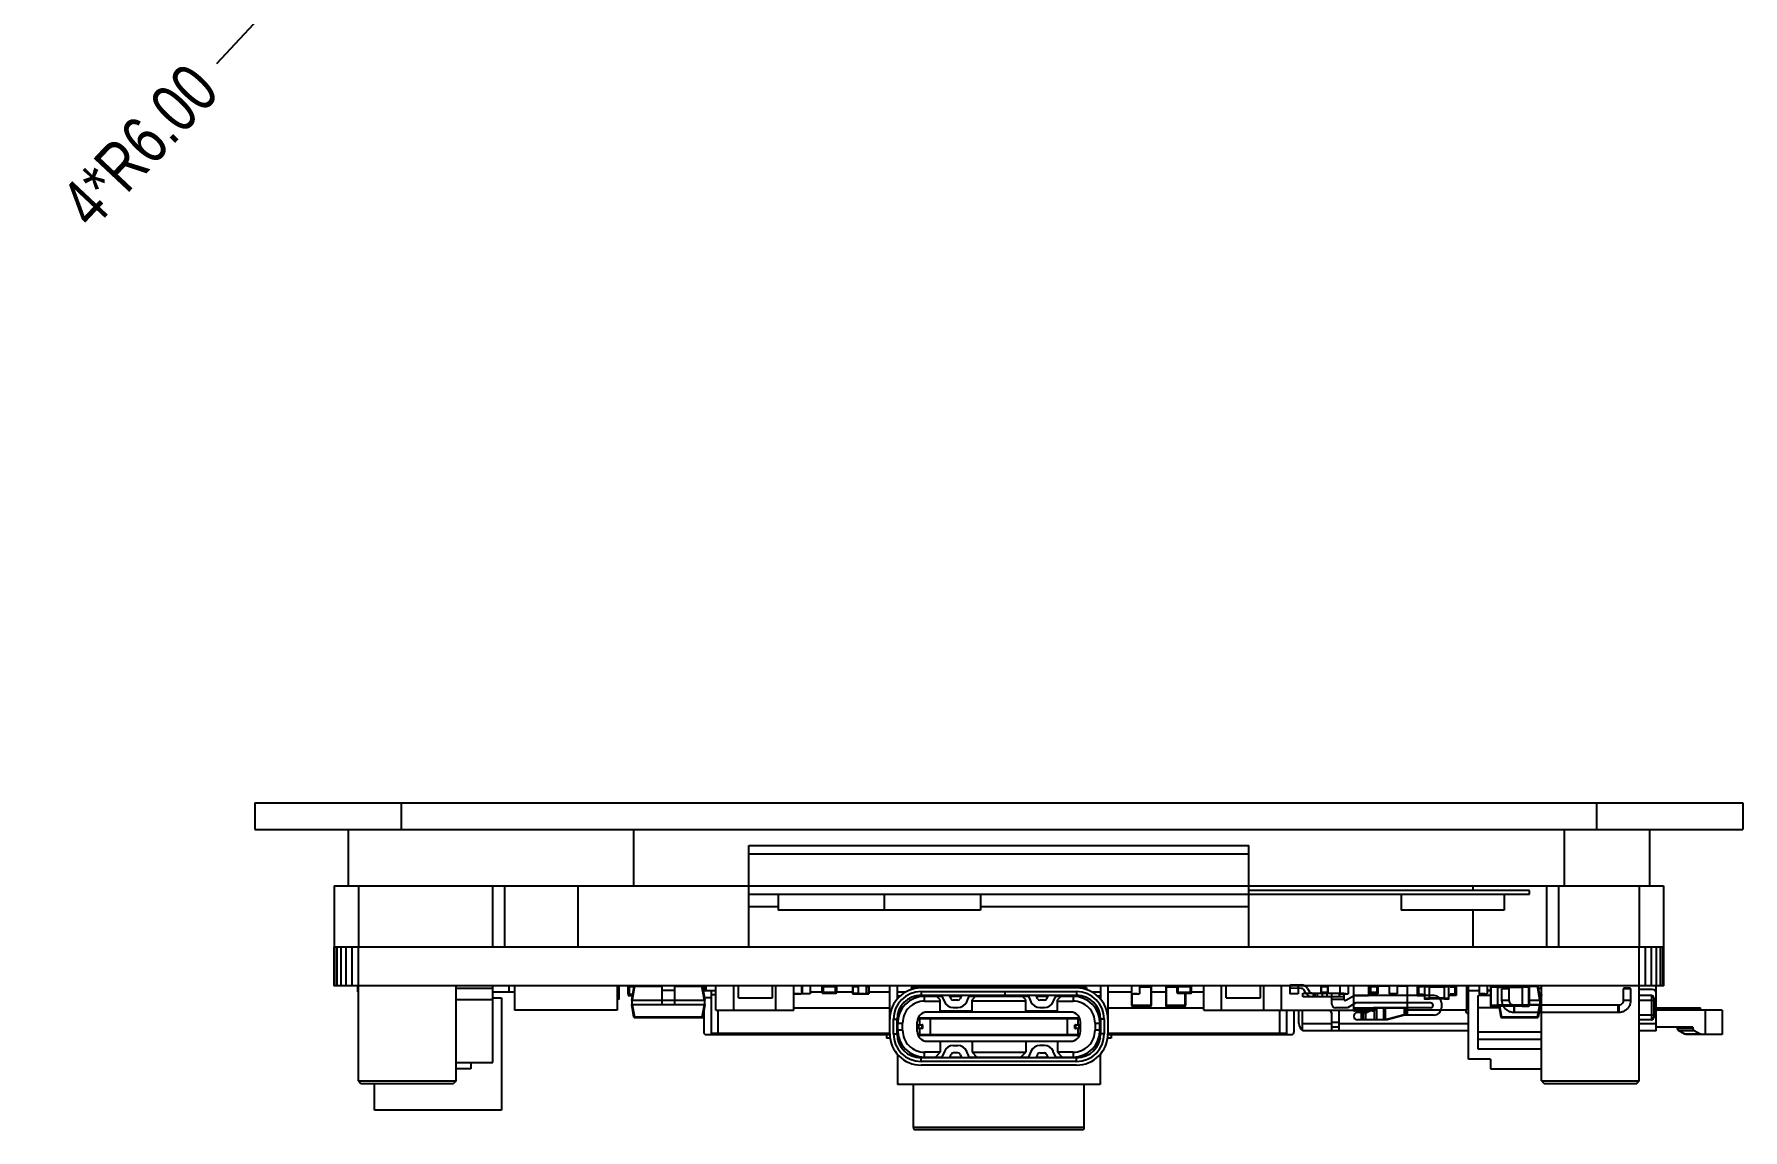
# Model space of a CAD drawing. Header units: inches. Extents: x 246 to 500, y -220 to -17.
# Drawn here: x 278.9 to 348.9, y -219.8 to -174.9 of the extents above; entities that cross this region are included whole.
import ezdxf

# ---------------------------------------------------------------- set-up
doc = ezdxf.new("R2010")
doc.units = ezdxf.units.IN
doc.header["$LTSCALE"] = 1.21
doc.header["$MEASUREMENT"] = 0
doc.header["$PDMODE"] = 3
doc.header["$PDSIZE"] = 0.3125
doc.layers.get('0').update_dxf_attribs({"linetype": 'CONTINUOUS'})
doc.layers.get('Defpoints').update_dxf_attribs({"linetype": 'CONTINUOUS'})
for name, color, linetype in [('DIM', 3, 'CONTINUOUS'), ('IMPORTED12', 7, 'CONTINUOUS'), ('IMPORTED13', 7, 'CONTINUOUS')]:
    doc.layers.add(name, color=color, linetype=linetype)
doc.styles.get("Standard").update_dxf_attribs({"font": 'txt', "width": 0.8})
doc.dimstyles.get("Standard").update_dxf_attribs({"dimtxt": 0.15625, "dimasz": 0.1875, "dimexe": 0.125, "dimexo": 0.0625, "dimgap": 0.09, "dimtad": 0, "dimtih": 1, "dimtoh": 1, "dimzin": 4, "dimdsep": 46, "dimtxsty": 'Standard', "dimblk": '_FILLED', "dimblk1": '_FILLED', "dimblk2": '_FILLED', "dimcen": 0.09, "dimazin": 1, "dimtp": 0.01, "dimtm": 0.01, "dimtfac": 1, "dimtofl": 0, "dimtmove": 0, "dimatfit": 3, "dimldrblk": '_FILLED', "dimfxl": 1, "dimtolj": 1, "dimtzin": 4, "dimarcsym": 0})

# ---------------------------------------------------------------- blocks, each defined once
blk = doc.blocks.new('_FILLED')
at = {"color": 0, "linetype": 'ByBlock'}
blk.add_solid([(0, 0), (-1, 0.167), (-1, -0.167)], dxfattribs=at)
blk = doc.blocks.new('*D49')
at = {"layer": 'Defpoints', "color": 0}
for p in [(293.916, -168.079), (289.81, -172.453)]:
    blk.add_point(p, dxfattribs=at)
at = {"layer": 'DIM', "color": 0, "lineweight": -2}
for p, q in [((293.718, -168.079), (294.114, -168.079)), ((293.916, -168.277), (293.916, -167.881)), ((286.351, -176.138), (288.441, -173.912))]:
    blk.add_line(p, q, dxfattribs=at)
at = {"layer": 'DIM', "color": 0, "lineweight": -2, "xscale": 2, "yscale": 2, "zscale": 2, "rotation": 46.81278399816804}
blk.add_blockref('_FILLED', (289.81, -172.453), dxfattribs=at)
at = {"layer": 'DIM', "color": 0, "insert": (283.187, -179.509), "char_height": 2, "attachment_point": 5, "rotation": 46.81278}
blk.add_mtext('\\A1;4*R6.00', dxfattribs=at)

msp = doc.modelspace()

# ---------------------------------------------------------------- linework, layer by layer
at = {"color": 7, "linetype": 'Continuous'}
for p, q in [((287.916, -206.42), (287.916, -207.52)), ((287.916, -206.42), (348.916, -206.42)), ((293.916, -206.42), (293.916, -207.52)), ((342.916, -206.42), (342.916, -207.52)), ((348.916, -206.42), (348.916, -207.52)), ((287.916, -207.52), (348.916, -207.52)), ((291.736, -207.52), (291.736, -209.82)), ((303.436, -207.52), (303.436, -209.82)), ((341.596, -207.52), (341.596, -209.82)), ((345.096, -207.52), (345.096, -209.82)), ((308.166, -212.32), (308.166, -208.17)), ((308.166, -208.17), (328.666, -208.17)), ((308.166, -208.52), (328.666, -208.52)), ((328.666, -212.32), (328.666, -208.17)), ((291.166, -209.82), (291.166, -212.32)), ((291.166, -209.82), (345.666, -209.82)), ((292.166, -209.82), (292.166, -212.32)), ((297.666, -212.32), (297.666, -209.82)), ((298.166, -212.32), (298.166, -209.82)), ((301.166, -212.32), (301.166, -209.82)), ((340.166, -210.02), (328.666, -210.02)), ((337.866, -210.02), (337.866, -209.82)), ((340.166, -210.17), (340.166, -210.02)), ((340.866, -209.82), (340.866, -212.32)), ((341.366, -209.82), (341.366, -212.32)), ((344.666, -209.82), (344.666, -212.32)), ((345.666, -209.82), (345.666, -212.32)), ((308.166, -210.17), (340.166, -210.17)), ((308.166, -210.67), (309.364, -210.67)), ((309.364, -210.17), (309.364, -210.82)), ((317.666, -210.82), (309.364, -210.82)), ((313.721, -210.17), (313.721, -210.82)), ((317.666, -210.17), (317.666, -210.82)), ((317.666, -210.67), (328.666, -210.67)), ((334.904, -210.17), (334.904, -210.82)), ((339.13, -210.82), (334.904, -210.82)), ((337.866, -212.32), (337.866, -210.82)), ((339.13, -210.17), (339.13, -210.82)), ((291.166, -213.92), (291.166, -212.32)), ((291.166, -212.32), (345.675, -212.32)), ((291.192, -213.92), (291.192, -212.32)), ((291.293, -213.92), (291.293, -212.32)), ((291.453, -213.92), (291.453, -212.32)), ((291.662, -213.92), (291.662, -212.32)), ((291.905, -213.92), (291.905, -212.32)), ((292.166, -213.92), (292.166, -212.32)), ((344.666, -213.92), (344.666, -212.32)), ((344.927, -213.92), (344.927, -212.32)), ((345.171, -213.92), (345.171, -212.32)), ((345.379, -213.92), (345.379, -212.32)), ((345.54, -213.92), (345.54, -212.32)), ((345.64, -213.92), (345.64, -212.32)), ((345.675, -213.92), (345.675, -212.32)), ((345.675, -213.92), (291.157, -213.92)), ((292.126, -213.921), (292.126, -214.171)), ((292.126, -214.171), (292.166, -214.171)), ((292.166, -217.82), (292.166, -213.92)), ((296.166, -217.82), (296.166, -213.92)), ((296.166, -214.02), (297.666, -214.02)), ((297.666, -217.07), (297.666, -213.92)), ((297.666, -214.17), (298.566, -214.171)), ((298.328, -213.921), (298.328, -214.171)), ((298.566, -213.92), (298.566, -214.92)), ((302.766, -213.92), (302.766, -214.92)), ((302.835, -213.936), (302.766, -213.936)), ((302.766, -213.956), (302.855, -213.956)), ((302.835, -213.936), (302.835, -214.456)), ((302.855, -214.436), (302.855, -213.956)), ((303.201, -213.92), (303.201, -214.245)), ((303.216, -214.245), (303.201, -214.245)), ((303.216, -213.92), (303.216, -214.32)), ((303.216, -214.32), (303.399, -214.32)), ((303.266, -213.97), (303.266, -214.32)), ((303.461, -213.97), (303.266, -213.97)), ((303.266, -214.27), (303.408, -214.27)), ((303.366, -214.505), (303.467, -213.937)), ((303.486, -213.937), (303.386, -214.505)), ((303.466, -213.92), (303.466, -213.937)), ((303.467, -213.937), (303.486, -213.937)), ((303.486, -213.937), (304.616, -213.937)), ((304.616, -214.685), (304.616, -213.92)), ((304.616, -214.1), (305.116, -214.1)), ((305.116, -214.117), (304.616, -214.117)), ((305.116, -213.92), (305.116, -214.685)), ((305.116, -213.937), (306.246, -213.937)), ((306.347, -214.505), (306.246, -213.937)), ((306.246, -213.937), (306.266, -213.937)), ((306.266, -213.937), (306.366, -214.505)), ((306.316, -213.97), (306.272, -213.97)), ((306.316, -213.92), (306.316, -214.12)), ((306.316, -214.12), (306.816, -214.12)), ((306.416, -214.12), (306.416, -213.92)), ((306.616, -214.12), (306.616, -215.87)), ((306.816, -214.287), (306.616, -214.287)), ((306.816, -214.92), (306.816, -213.92)), ((307.546, -214.92), (307.546, -213.92)), ((307.737, -214.42), (307.737, -213.92)), ((309.137, -214.42), (309.137, -213.92)), ((309.278, -214.92), (309.278, -213.92)), ((310.007, -214.92), (310.007, -213.92)), ((310.007, -214.245), (310.331, -214.245)), ((310.032, -214.245), (310.032, -214.255)), ((310.24, -214.255), (310.032, -214.255)), ((310.036, -214.245), (310.036, -214.255)), ((310.082, -214.245), (310.082, -214.255)), ((310.086, -214.245), (310.086, -214.255)), ((310.236, -214.245), (310.236, -214.255)), ((310.24, -214.245), (310.24, -214.255)), ((310.331, -213.92), (310.331, -214.245)), ((310.331, -214.17), (310.351, -214.17)), ((310.351, -213.92), (310.351, -214.245)), ((310.681, -214.245), (310.351, -214.245)), ((310.443, -214.245), (310.443, -214.255)), ((310.6, -214.255), (310.443, -214.255)), ((310.521, -214.245), (310.521, -214.255)), ((310.6, -214.245), (310.6, -214.255)), ((310.681, -213.92), (310.681, -214.245)), ((310.681, -214.17), (311.161, -214.17)), ((311.161, -213.951), (311.161, -214.194)), ((311.161, -213.951), (311.771, -213.951)), ((311.771, -214.194), (311.161, -214.194)), ((311.192, -214.225), (311.192, -213.92)), ((311.192, -214.225), (311.741, -214.225)), ((311.222, -214.225), (311.222, -213.92)), ((311.266, -214.227), (311.266, -214.225)), ((311.359, -214.227), (311.266, -214.227)), ((311.277, -214.227), (311.277, -214.225)), ((311.329, -214.225), (311.329, -214.227)), ((311.34, -214.227), (311.34, -214.225)), ((311.359, -214.227), (311.359, -214.225)), ((311.369, -214.225), (311.369, -214.227)), ((311.46, -214.227), (311.369, -214.227)), ((311.405, -214.227), (311.405, -214.225)), ((311.443, -214.227), (311.443, -214.225)), ((311.46, -214.227), (311.46, -214.225)), ((311.472, -214.227), (311.472, -214.225)), ((311.564, -214.227), (311.472, -214.227)), ((311.55, -214.227), (311.55, -214.225)), ((311.564, -214.227), (311.564, -214.225)), ((311.573, -214.225), (311.573, -214.227)), ((311.666, -214.227), (311.573, -214.227)), ((311.61, -214.227), (311.61, -214.225)), ((311.647, -214.227), (311.647, -214.225)), ((311.655, -214.225), (311.655, -214.227)), ((311.666, -214.227), (311.666, -214.225)), ((311.71, -213.92), (311.71, -214.225)), ((311.74, -213.951), (311.74, -214.225)), ((311.771, -214.194), (311.771, -213.951)), ((311.771, -214.194), (311.771, -213.951)), ((311.771, -214.17), (312.411, -214.17)), ((312.411, -213.92), (312.411, -214.245)), ((312.411, -214.245), (313.091, -214.245)), ((312.436, -213.945), (312.436, -214.22)), ((312.436, -213.945), (312.651, -213.945)), ((312.436, -214.22), (312.651, -214.22)), ((312.461, -214.245), (312.461, -214.22)), ((312.511, -213.945), (312.511, -213.92)), ((312.511, -214.245), (312.511, -214.22)), ((312.547, -214.245), (312.547, -214.255)), ((312.649, -214.255), (312.547, -214.255)), ((312.597, -214.245), (312.597, -214.255)), ((312.649, -214.245), (312.649, -214.255)), ((312.651, -213.92), (312.651, -214.245)), ((312.663, -214.245), (312.663, -214.255)), ((312.89, -214.255), (312.663, -214.255)), ((312.668, -214.245), (312.668, -214.255)), ((312.717, -214.245), (312.717, -214.255)), ((312.732, -214.245), (312.732, -214.255)), ((312.736, -214.245), (312.736, -214.255)), ((312.886, -214.245), (312.886, -214.255)), ((312.89, -214.245), (312.89, -214.255)), ((312.916, -214.245), (312.916, -214.255)), ((312.953, -214.255), (312.916, -214.255)), ((312.925, -214.245), (312.925, -214.255)), ((312.953, -214.245), (312.953, -214.255)), ((312.981, -213.92), (312.981, -214.245)), ((312.981, -213.945), (313.066, -213.945)), ((312.981, -214.22), (313.066, -214.22)), ((312.991, -213.945), (312.991, -213.92)), ((312.991, -214.245), (312.991, -214.22)), ((313.041, -214.245), (313.041, -214.22)), ((313.066, -213.945), (313.066, -214.22)), ((313.091, -213.92), (313.091, -214.245)), ((313.091, -214.17), (313.946, -214.17)), ((313.946, -215.89), (313.946, -213.92)), ((314.246, -213.92), (314.246, -214.467)), ((314.246, -214.17), (314.608, -214.17)), ((314.816, -213.99), (314.816, -214.078)), ((314.816, -213.99), (322.016, -213.99)), ((315.006, -213.92), (315.006, -213.99)), ((321.606, -214.01), (315.226, -214.01)), ((315.226, -214.16), (315.226, -214.31)), ((315.226, -214.16), (321.606, -214.16)), ((315.226, -214.31), (321.606, -214.31)), ((315.276, -213.99), (315.276, -213.92)), ((315.776, -213.99), (315.776, -213.92)), ((315.806, -213.92), (315.806, -213.99)), ((316.079, -214.34), (316.183, -214.573)), ((316.226, -213.92), (316.226, -213.99)), ((316.457, -214.451), (316.394, -214.31)), ((316.566, -213.92), (316.566, -213.99)), ((316.766, -213.92), (316.766, -213.99)), ((316.888, -214.31), (316.825, -214.451)), ((317.066, -213.92), (317.066, -213.99)), ((317.099, -214.573), (317.203, -214.34)), ((317.266, -213.92), (317.266, -213.99)), ((317.566, -213.92), (317.566, -213.99)), ((317.566, -214.35), (317.566, -214.31)), ((317.766, -213.92), (317.766, -213.99)), ((317.866, -214.31), (317.866, -214.35)), ((318.066, -213.92), (318.066, -213.99)), ((318.266, -213.92), (318.266, -213.99)), ((318.566, -213.92), (318.566, -213.99)), ((318.661, -214.16), (318.661, -214.31)), ((318.671, -214.31), (318.671, -214.16)), ((318.766, -213.92), (318.766, -213.99)), ((318.966, -214.35), (318.966, -214.31)), ((319.066, -213.92), (319.066, -213.99)), ((319.266, -213.92), (319.266, -213.99)), ((319.266, -214.31), (319.266, -214.35)), ((319.566, -213.92), (319.566, -213.99)), ((319.628, -214.34), (319.732, -214.573)), ((319.766, -213.92), (319.766, -213.99)), ((320.006, -214.451), (319.943, -214.31)), ((320.066, -213.92), (320.066, -213.99)), ((320.266, -213.92), (320.266, -213.99)), ((320.437, -214.31), (320.374, -214.451)), ((320.606, -213.92), (320.606, -213.99)), ((320.648, -214.573), (320.752, -214.34)), ((321.026, -213.92), (321.026, -213.99)), ((321.056, -213.99), (321.056, -213.92)), ((321.556, -213.99), (321.556, -213.92)), ((321.606, -214.16), (321.606, -214.31)), ((321.826, -213.92), (321.826, -213.99)), ((322.016, -213.99), (322.016, -214.078)), ((322.224, -214.17), (322.586, -214.17)), ((322.586, -213.92), (322.586, -214.467)), ((322.886, -213.92), (322.886, -215.89)), ((322.886, -214.17), (323.851, -214.17)), ((323.851, -213.92), (323.851, -214.245)), ((323.851, -214.245), (324.181, -214.245)), ((323.856, -214.245), (323.856, -214.726)), ((323.886, -214.756), (323.886, -214.245)), ((323.932, -214.245), (323.932, -214.255)), ((324.09, -214.255), (323.932, -214.255)), ((323.936, -214.245), (323.936, -214.255)), ((324.086, -214.245), (324.086, -214.255)), ((324.09, -214.245), (324.09, -214.255)), ((324.181, -213.92), (324.181, -214.245)), ((324.646, -213.936), (324.181, -213.936)), ((324.181, -213.966), (324.676, -213.966)), ((324.646, -213.936), (324.646, -214.756)), ((324.676, -214.726), (324.676, -213.966)), ((324.676, -214.17), (325.256, -214.17)), ((325.256, -213.966), (325.711, -213.966)), ((325.256, -213.966), (325.256, -214.726)), ((325.716, -213.936), (325.286, -213.936)), ((325.286, -214.756), (325.286, -213.936)), ((325.711, -213.951), (326.321, -213.951)), ((325.711, -213.951), (325.711, -214.194)), ((326.321, -214.194), (325.711, -214.194)), ((325.742, -214.225), (325.742, -213.92)), ((325.742, -214.225), (326.291, -214.225)), ((325.772, -214.225), (325.772, -213.92)), ((325.835, -214.225), (325.835, -214.227)), ((325.909, -214.227), (325.835, -214.227)), ((325.872, -214.225), (325.872, -214.227)), ((325.909, -214.227), (325.909, -214.225)), ((325.933, -214.225), (325.933, -214.227)), ((326.01, -214.227), (325.933, -214.227)), ((325.936, -214.227), (325.936, -214.225)), ((325.973, -214.227), (325.973, -214.225)), ((326.01, -214.227), (326.01, -214.225)), ((326.04, -214.225), (326.04, -214.227)), ((326.114, -214.227), (326.04, -214.227)), ((326.046, -214.227), (326.046, -214.756)), ((326.076, -214.726), (326.076, -214.227)), ((326.077, -214.225), (326.077, -214.227)), ((326.114, -214.227), (326.114, -214.225)), ((326.142, -214.227), (326.142, -214.225)), ((326.216, -214.227), (326.142, -214.227)), ((326.151, -214.227), (326.151, -214.225)), ((326.188, -214.227), (326.188, -214.225)), ((326.205, -214.225), (326.205, -214.227)), ((326.216, -214.227), (326.216, -214.225)), ((326.26, -213.92), (326.26, -214.225)), ((326.291, -213.951), (326.291, -214.225)), ((326.321, -214.194), (326.321, -213.951)), ((326.321, -214.17), (326.816, -214.17)), ((326.816, -214.92), (326.816, -213.92)), ((327.546, -214.92), (327.546, -213.92)), ((327.737, -214.42), (327.737, -213.92)), ((329.137, -214.42), (329.137, -213.92)), ((329.278, -214.92), (329.278, -213.92)), ((330.007, -214.92), (330.007, -213.92)), ((330.351, -213.92), (330.351, -214.245)), ((330.681, -214.245), (330.351, -214.245)), ((330.443, -214.245), (330.443, -214.255)), ((330.6, -214.255), (330.443, -214.255)), ((330.521, -214.245), (330.521, -214.255)), ((330.6, -214.245), (330.6, -214.255)), ((330.681, -213.92), (330.681, -214.245)), ((331.614, -213.951), (331.919, -213.951)), ((331.614, -213.951), (331.614, -214.194)), ((331.919, -214.194), (331.614, -214.194)), ((331.644, -214.225), (331.644, -213.92)), ((331.644, -214.225), (331.888, -214.225)), ((331.716, -214.227), (331.716, -214.225)), ((331.823, -214.227), (331.716, -214.227)), ((331.761, -214.227), (331.761, -214.225)), ((331.778, -214.225), (331.778, -214.227)), ((331.823, -214.225), (331.823, -214.227)), ((331.888, -213.951), (331.888, -214.225)), ((331.919, -214.194), (331.919, -213.951)), ((332.401, -213.92), (332.401, -214.245)), ((332.401, -214.245), (332.731, -214.245)), ((332.482, -214.245), (332.482, -214.255)), ((332.64, -214.255), (332.482, -214.255)), ((332.486, -214.245), (332.486, -214.255)), ((332.636, -214.245), (332.636, -214.255)), ((332.64, -214.245), (332.64, -214.255)), ((332.731, -213.92), (332.731, -214.245)), ((332.959, -213.92), (332.959, -214.92)), ((332.959, -214.32), (333.566, -214.32)), ((333.111, -214.32), (333.111, -214.321)), ((333.112, -214.321), (333.262, -214.321)), ((333.185, -214.321), (333.185, -214.32)), ((333.262, -214.321), (333.262, -214.32)), ((333.566, -213.92), (333.566, -214.32)), ((333.621, -213.94), (333.566, -213.94)), ((333.621, -213.92), (333.621, -214.245)), ((333.951, -214.245), (333.621, -214.245)), ((333.634, -213.951), (333.938, -213.951)), ((333.634, -213.951), (333.634, -214.194)), ((333.938, -214.194), (333.634, -214.194)), ((333.664, -214.225), (333.664, -213.92)), ((333.664, -214.225), (333.908, -214.225)), ((333.713, -214.245), (333.713, -214.255)), ((333.87, -214.255), (333.713, -214.255)), ((333.729, -214.227), (333.729, -214.225)), ((333.836, -214.227), (333.729, -214.227)), ((333.791, -214.245), (333.791, -214.255)), ((333.818, -214.225), (333.818, -214.227)), ((333.826, -214.227), (333.826, -214.225)), ((333.835, -214.227), (333.835, -214.225)), ((333.836, -214.227), (333.836, -214.225)), ((333.87, -214.245), (333.87, -214.255)), ((333.908, -213.951), (333.908, -214.225)), ((333.938, -214.194), (333.938, -213.951)), ((333.951, -213.92), (333.951, -214.245)), ((334.421, -213.94), (333.951, -213.94)), ((334.41, -213.94), (334.41, -213.92)), ((334.421, -213.92), (334.421, -214.245)), ((334.751, -214.245), (334.421, -214.245)), ((334.513, -214.245), (334.513, -214.255)), ((334.67, -214.255), (334.513, -214.255)), ((334.591, -214.245), (334.591, -214.255)), ((334.67, -214.245), (334.67, -214.255)), ((334.751, -213.92), (334.751, -214.245)), ((335.166, -213.94), (334.751, -213.94)), ((335.101, -213.92), (335.101, -213.94)), ((335.166, -214.92), (335.166, -213.921)), ((335.321, -213.92), (335.321, -213.921)), ((335.442, -213.921), (335.442, -213.92)), ((335.472, -213.921), (335.472, -213.92)), ((335.566, -213.92), (335.566, -214.32)), ((335.566, -214.32), (335.866, -214.32)), ((335.816, -213.97), (335.616, -213.97)), ((335.616, -213.97), (335.616, -214.32)), ((335.616, -214.27), (335.816, -214.27)), ((335.816, -213.92), (335.816, -213.97)), ((335.816, -214.27), (335.816, -214.32)), ((335.866, -213.956), (336.066, -213.956)), ((335.866, -213.956), (335.866, -214.436)), ((336.066, -213.936), (335.886, -213.936)), ((335.886, -214.456), (335.886, -213.936)), ((336.066, -214.456), (336.066, -213.936)), ((336.666, -213.946), (336.066, -213.946)), ((336.066, -213.966), (336.666, -213.966)), ((336.846, -213.936), (336.666, -213.936)), ((336.666, -213.936), (336.666, -214.456)), ((336.666, -213.956), (336.866, -213.956)), ((336.846, -213.936), (336.846, -214.456)), ((336.866, -214.436), (336.866, -213.956)), ((337.166, -214.32), (336.866, -214.32)), ((336.916, -213.92), (336.916, -213.97)), ((336.916, -213.97), (337.116, -213.97)), ((337.116, -214.27), (336.916, -214.27)), ((336.916, -214.27), (336.916, -214.32)), ((337.116, -213.97), (337.116, -214.32)), ((337.166, -213.92), (337.166, -214.32)), ((337.256, -213.921), (337.256, -213.92)), ((337.356, -213.92), (337.356, -213.921)), ((337.604, -214.92), (337.604, -213.921)), ((337.666, -216.92), (337.666, -213.92)), ((337.666, -214.12), (338.101, -214.12)), ((338.566, -214.32), (338.066, -214.32)), ((338.066, -216.52), (338.066, -214.32)), ((338.101, -213.92), (338.101, -214.245)), ((338.101, -214.245), (338.431, -214.245)), ((338.182, -214.245), (338.182, -214.255)), ((338.34, -214.255), (338.182, -214.255)), ((338.186, -214.245), (338.186, -214.255)), ((338.336, -214.245), (338.336, -214.255)), ((338.34, -214.245), (338.34, -214.255)), ((338.431, -213.92), (338.431, -214.245)), ((338.431, -214.1), (338.566, -214.1)), ((338.431, -214.12), (338.566, -214.12)), ((338.566, -213.966), (338.866, -213.966)), ((338.566, -213.966), (338.566, -214.726)), ((338.866, -213.936), (338.596, -213.936)), ((338.596, -214.756), (338.596, -213.936)), ((338.866, -214.756), (338.866, -213.936)), ((339.866, -213.946), (338.866, -213.946)), ((338.866, -213.976), (339.866, -213.976)), ((339.015, -213.946), (339.017, -213.937)), ((339.017, -213.937), (339.036, -213.937)), ((339.036, -213.937), (339.035, -213.946)), ((339.036, -213.937), (339.065, -213.937)), ((339.092, -213.946), (339.092, -213.92)), ((339.122, -213.946), (339.122, -213.92)), ((339.61, -213.946), (339.61, -213.92)), ((339.667, -213.937), (339.866, -213.937)), ((340.136, -213.936), (339.866, -213.936)), ((339.866, -213.936), (339.866, -214.756)), ((339.866, -213.966), (340.166, -213.966)), ((340.136, -213.936), (340.136, -214.756)), ((340.144, -213.937), (340.496, -213.937)), ((340.166, -214.726), (340.166, -213.966)), ((340.597, -214.505), (340.496, -213.937)), ((340.496, -213.937), (340.516, -213.937)), ((340.516, -213.937), (340.616, -214.505)), ((340.531, -214.02), (340.666, -214.02)), ((340.575, -214.27), (340.666, -214.27)), ((340.66, -214.32), (340.584, -214.32)), ((340.666, -214.277), (340.636, -214.488)), ((340.666, -217.82), (340.666, -213.92)), ((344.666, -217.82), (344.666, -213.92)), ((345.216, -214.07), (344.666, -214.07)), ((345.166, -214.32), (344.666, -214.32)), ((345.166, -214.32), (345.166, -215.32)), ((345.366, -215.77), (345.366, -213.92)), ((296.166, -214.489), (297.666, -214.489)), ((297.666, -214.42), (298.026, -214.42)), ((298.026, -214.42), (298.026, -219.02)), ((302.766, -214.92), (298.566, -214.92)), ((302.855, -214.436), (302.766, -214.436)), ((302.766, -214.456), (302.835, -214.456)), ((303.366, -214.505), (303.366, -214.685)), ((303.386, -214.505), (303.366, -214.505)), ((303.458, -215.204), (303.366, -214.685)), ((303.386, -214.685), (303.366, -214.685)), ((303.386, -214.685), (303.386, -214.505)), ((303.386, -214.505), (304.616, -214.505)), ((303.386, -214.685), (303.477, -215.204)), ((303.386, -214.685), (306.346, -214.685)), ((305.116, -214.53), (304.616, -214.53)), ((305.116, -214.505), (306.347, -214.505)), ((306.255, -215.204), (306.347, -214.685)), ((306.366, -214.685), (306.275, -215.204)), ((306.316, -214.969), (306.316, -215.82)), ((306.346, -214.505), (306.346, -214.685)), ((306.366, -214.505), (306.346, -214.505)), ((306.366, -214.685), (306.347, -214.685)), ((306.616, -214.42), (306.351, -214.42)), ((306.366, -214.685), (306.366, -214.505)), ((306.816, -214.92), (310.007, -214.92)), ((306.916, -215.92), (306.916, -214.92)), ((307.737, -214.42), (309.137, -214.42)), ((310.007, -214.82), (313.946, -214.82)), ((314.271, -214.35), (314.271, -214.438)), ((314.357, -214.35), (314.271, -214.35)), ((314.949, -214.35), (316.084, -214.35)), ((315.371, -214.55), (315.371, -214.35)), ((315.371, -214.55), (316.016, -214.55)), ((321.361, -214.995), (315.471, -214.995)), ((316.016, -214.5), (315.866, -214.35)), ((316.016, -214.995), (316.016, -214.5)), ((316.016, -214.95), (317.316, -214.95)), ((316.412, -214.35), (316.87, -214.35)), ((316.734, -214.51), (316.548, -214.51)), ((316.548, -214.81), (316.734, -214.81)), ((317.198, -214.35), (319.633, -214.35)), ((317.466, -214.35), (317.316, -214.5)), ((317.316, -214.995), (317.316, -214.5)), ((319.516, -214.55), (317.316, -214.55)), ((319.516, -214.5), (319.366, -214.35)), ((319.516, -214.995), (319.516, -214.5)), ((319.516, -214.95), (320.816, -214.95)), ((319.961, -214.35), (320.419, -214.35)), ((320.283, -214.51), (320.097, -214.51)), ((320.097, -214.81), (320.283, -214.81)), ((320.747, -214.35), (321.883, -214.35)), ((320.966, -214.35), (320.816, -214.5)), ((320.816, -214.995), (320.816, -214.5)), ((320.816, -214.55), (321.461, -214.55)), ((321.461, -214.35), (321.461, -214.55)), ((322.561, -214.35), (322.475, -214.35)), ((322.561, -214.438), (322.561, -214.35)), ((322.886, -214.82), (326.816, -214.82)), ((324.676, -214.726), (323.856, -214.726)), ((323.886, -214.756), (324.646, -214.756)), ((326.076, -214.726), (325.256, -214.726)), ((325.286, -214.756), (326.046, -214.756)), ((326.816, -214.92), (332.959, -214.92)), ((327.737, -214.42), (329.137, -214.42)), ((329.916, -214.92), (329.916, -215.92)), ((330.216, -215.87), (330.216, -214.92)), ((330.516, -214.92), (330.516, -215.82)), ((330.716, -215.47), (330.716, -214.92)), ((330.866, -215.77), (330.866, -214.92)), ((331.991, -214.92), (332.066, -215.07)), ((332.366, -215.77), (332.366, -214.92)), ((332.959, -214.82), (335.166, -214.82)), ((333.766, -214.92), (332.966, -214.92)), ((333.716, -214.95), (333.016, -214.95)), ((333.766, -214.92), (333.766, -214.82)), ((337.604, -214.92), (335.166, -214.92)), ((336.066, -214.436), (335.866, -214.436)), ((335.886, -214.456), (336.066, -214.456)), ((336.666, -214.426), (336.066, -214.426)), ((336.066, -214.446), (336.666, -214.446)), ((336.866, -214.436), (336.666, -214.436)), ((336.666, -214.456), (336.846, -214.456)), ((337.666, -214.86), (337.604, -214.798)), ((338.94, -214.82), (338.066, -214.82)), ((338.866, -214.726), (338.566, -214.726)), ((338.596, -214.756), (338.866, -214.756)), ((339.866, -214.716), (338.866, -214.716)), ((338.866, -214.746), (339.866, -214.746)), ((339.008, -215.204), (338.927, -214.746)), ((338.947, -214.746), (339.027, -215.204)), ((340.166, -214.726), (339.866, -214.726)), ((339.866, -214.756), (340.136, -214.756)), ((340.166, -214.505), (340.597, -214.505)), ((340.166, -214.685), (340.596, -214.685)), ((340.505, -215.204), (340.597, -214.685)), ((340.616, -214.685), (340.525, -215.204)), ((340.666, -214.82), (340.592, -214.82)), ((340.596, -214.505), (340.596, -214.685)), ((340.616, -214.505), (340.596, -214.505)), ((340.616, -214.685), (340.597, -214.685)), ((340.616, -214.685), (340.616, -214.505)), ((340.616, -214.685), (340.634, -214.685)), ((345.266, -214.52), (344.666, -214.52)), ((345.266, -214.42), (345.266, -215.22)), ((345.366, -214.82), (347.176, -214.82)), ((348.066, -214.92), (345.366, -214.92)), ((347.076, -214.92), (347.076, -214.82)), ((347.176, -214.92), (347.176, -214.82)), ((347.366, -214.92), (347.366, -215.92)), ((348.066, -214.92), (348.066, -215.92)), ((303.477, -215.204), (303.458, -215.204)), ((303.477, -215.22), (303.477, -215.204)), ((306.255, -215.204), (303.477, -215.204)), ((303.477, -215.22), (306.316, -215.22)), ((306.255, -215.204), (306.255, -215.22)), ((306.275, -215.204), (306.255, -215.204)), ((314.096, -215.89), (314.096, -215.29)), ((314.096, -215.29), (314.246, -215.29)), ((314.246, -215.89), (314.246, -215.29)), ((314.271, -215.74), (314.271, -215.079)), ((314.271, -215.45), (314.471, -215.45)), ((314.471, -215.74), (314.271, -215.74)), ((314.471, -215.74), (314.471, -215.45)), ((315.071, -215.795), (315.071, -215.395)), ((315.071, -215.52), (315.271, -215.52)), ((315.301, -215.67), (315.071, -215.67)), ((315.077, -215.67), (315.077, -215.52)), ((315.127, -215.52), (315.127, -215.67)), ((315.133, -215.182), (315.196, -215.245)), ((315.171, -215.52), (315.171, -215.27)), ((321.661, -215.27), (315.171, -215.27)), ((315.171, -215.92), (315.171, -215.67)), ((315.196, -215.27), (315.196, -215.245)), ((321.636, -215.245), (315.196, -215.245)), ((315.272, -215.67), (315.272, -215.52)), ((315.301, -215.52), (315.272, -215.52)), ((315.301, -215.67), (315.301, -215.52)), ((315.531, -215.27), (315.531, -215.245)), ((315.566, -215.27), (315.566, -215.264)), ((315.613, -215.92), (315.613, -215.27)), ((315.766, -215.264), (315.766, -215.27)), ((315.801, -215.27), (315.801, -215.245)), ((317.031, -215.27), (317.031, -215.245)), ((317.066, -215.27), (317.066, -215.264)), ((317.266, -215.264), (317.266, -215.27)), ((317.301, -215.27), (317.301, -215.245)), ((317.531, -215.27), (317.531, -215.245)), ((317.566, -215.27), (317.566, -215.264)), ((317.766, -215.264), (317.766, -215.27)), ((317.801, -215.27), (317.801, -215.245)), ((318.031, -215.27), (318.031, -215.245)), ((318.066, -215.257), (318.052, -215.245)), ((318.066, -215.27), (318.066, -215.257)), ((318.266, -215.257), (318.28, -215.245)), ((318.266, -215.257), (318.266, -215.27)), ((318.301, -215.27), (318.301, -215.245)), ((318.531, -215.27), (318.531, -215.245)), ((318.566, -215.257), (318.552, -215.245)), ((318.566, -215.27), (318.566, -215.257)), ((318.766, -215.257), (318.78, -215.245)), ((318.766, -215.257), (318.766, -215.27)), ((318.801, -215.27), (318.801, -215.245)), ((319.031, -215.27), (319.031, -215.245)), ((319.066, -215.27), (319.066, -215.264)), ((319.266, -215.264), (319.266, -215.27)), ((319.301, -215.27), (319.301, -215.245)), ((319.531, -215.27), (319.531, -215.245)), ((319.566, -215.27), (319.566, -215.264)), ((319.766, -215.264), (319.766, -215.27)), ((319.801, -215.27), (319.801, -215.245)), ((321.031, -215.27), (321.031, -215.245)), ((321.066, -215.27), (321.066, -215.264)), ((321.219, -215.27), (321.219, -215.92)), ((321.266, -215.264), (321.266, -215.27)), ((321.301, -215.27), (321.301, -215.245)), ((321.56, -215.52), (321.531, -215.52)), ((321.531, -215.67), (321.531, -215.52)), ((321.531, -215.67), (321.56, -215.67)), ((321.56, -215.52), (321.56, -215.67)), ((321.561, -215.52), (321.761, -215.52)), ((321.761, -215.67), (321.561, -215.67)), ((321.636, -215.245), (321.699, -215.182)), ((321.636, -215.27), (321.636, -215.245)), ((321.661, -215.27), (321.661, -215.52)), ((321.661, -215.67), (321.661, -215.92)), ((321.706, -215.67), (321.706, -215.52)), ((321.756, -215.52), (321.756, -215.67)), ((321.761, -215.795), (321.761, -215.395)), ((322.361, -215.45), (322.561, -215.45)), ((322.361, -215.45), (322.361, -215.74)), ((322.561, -215.74), (322.361, -215.74)), ((322.561, -215.74), (322.561, -215.079)), ((322.736, -215.29), (322.586, -215.29)), ((322.586, -215.29), (322.586, -215.89)), ((322.736, -215.29), (322.736, -215.89)), ((330.866, -215.47), (332.066, -215.47)), ((332.066, -215.77), (332.066, -215.07)), ((332.366, -215.42), (332.066, -215.42)), ((332.366, -215.62), (332.066, -215.62)), ((332.366, -215.47), (337.666, -215.47)), ((339.027, -215.204), (339.008, -215.204)), ((340.505, -215.204), (339.027, -215.204)), ((339.027, -215.22), (339.027, -215.204)), ((339.027, -215.22), (340.505, -215.22)), ((340.505, -215.204), (340.505, -215.22)), ((340.525, -215.204), (340.505, -215.204)), ((345.266, -215.12), (344.666, -215.12)), ((345.166, -215.32), (344.666, -215.32)), ((344.666, -215.47), (345.366, -215.47)), ((346.866, -215.62), (345.366, -215.62)), ((346.226, -215.62), (346.226, -215.663)), ((346.226, -215.663), (346.866, -215.663)), ((346.866, -215.62), (346.866, -215.663)), ((306.416, -215.92), (313.949, -215.92)), ((306.616, -215.87), (306.618, -215.883)), ((313.946, -215.87), (306.616, -215.87)), ((313.816, -215.92), (313.816, -216.07)), ((313.962, -216.07), (313.816, -216.07)), ((314.096, -215.89), (314.246, -215.89)), ((314.282, -215.87), (314.246, -215.87)), ((314.249, -215.92), (314.287, -215.92)), ((314.325, -216.07), (314.264, -216.07)), ((314.266, -216.07), (314.266, -216.085)), ((315.196, -215.945), (315.133, -216.008)), ((315.171, -215.92), (321.661, -215.92)), ((315.196, -215.945), (315.196, -215.92)), ((315.196, -215.945), (321.636, -215.945)), ((315.471, -216.195), (321.361, -216.195)), ((315.531, -215.92), (315.531, -215.945)), ((315.566, -215.926), (315.566, -215.92)), ((315.766, -215.92), (315.766, -215.926)), ((315.801, -215.945), (315.801, -215.92)), ((316.016, -216.195), (316.016, -216.64)), ((316.548, -216.37), (316.734, -216.37)), ((317.031, -215.945), (317.031, -215.92)), ((317.066, -215.926), (317.066, -215.92)), ((317.266, -215.92), (317.266, -215.926)), ((317.301, -215.92), (317.301, -215.945)), ((317.316, -216.195), (317.316, -216.64)), ((317.531, -215.945), (317.531, -215.92)), ((317.566, -215.926), (317.566, -215.92)), ((317.766, -215.92), (317.766, -215.926)), ((317.801, -215.945), (317.801, -215.92)), ((318.031, -215.92), (318.031, -215.945)), ((318.052, -215.945), (318.066, -215.933)), ((318.066, -215.933), (318.066, -215.92)), ((318.266, -215.92), (318.266, -215.933)), ((318.28, -215.945), (318.266, -215.933)), ((318.301, -215.945), (318.301, -215.92)), ((318.531, -215.945), (318.531, -215.92)), ((318.552, -215.945), (318.566, -215.933)), ((318.566, -215.933), (318.566, -215.92)), ((318.766, -215.92), (318.766, -215.933)), ((318.78, -215.945), (318.766, -215.933)), ((318.801, -215.92), (318.801, -215.945)), ((319.031, -215.945), (319.031, -215.92)), ((319.066, -215.926), (319.066, -215.92)), ((319.266, -215.92), (319.266, -215.926)), ((319.301, -215.945), (319.301, -215.92)), ((319.516, -216.195), (319.516, -216.64)), ((319.531, -215.92), (319.531, -215.945)), ((319.566, -215.926), (319.566, -215.92)), ((319.766, -215.92), (319.766, -215.926)), ((319.801, -215.945), (319.801, -215.92)), ((320.285, -216.37), (320.099, -216.37)), ((320.816, -216.195), (320.816, -216.64)), ((321.031, -215.945), (321.031, -215.92)), ((321.066, -215.926), (321.066, -215.92)), ((321.266, -215.92), (321.266, -215.926)), ((321.301, -215.92), (321.301, -215.945)), ((321.636, -215.945), (321.636, -215.92)), ((321.636, -215.945), (321.699, -216.008)), ((322.568, -216.07), (322.507, -216.07)), ((322.545, -215.92), (322.583, -215.92)), ((322.586, -215.87), (322.55, -215.87)), ((322.566, -216.07), (322.566, -216.085)), ((322.736, -215.89), (322.586, -215.89)), ((323.016, -216.07), (322.87, -216.07)), ((322.883, -215.92), (330.416, -215.92)), ((330.216, -215.87), (322.886, -215.87)), ((323.016, -215.92), (323.016, -216.07)), ((330.162, -215.92), (330.179, -215.916)), ((330.215, -215.881), (330.216, -215.87)), ((337.666, -215.77), (330.866, -215.77)), ((340.666, -215.82), (338.066, -215.82)), ((340.666, -216.12), (338.066, -216.12)), ((345.366, -215.77), (344.666, -215.77)), ((346.275, -215.749), (346.917, -215.749)), ((346.543, -215.906), (346.275, -215.749)), ((347.191, -215.906), (346.543, -215.906)), ((346.593, -215.92), (346.543, -215.906)), ((348.066, -215.92), (346.593, -215.92)), ((346.917, -215.749), (347.191, -215.906)), ((296.166, -217.07), (297.666, -217.07)), ((296.766, -217.07), (296.766, -217.32)), ((314.266, -216.733), (314.266, -217.97)), ((315.226, -217.02), (315.226, -216.87)), ((321.606, -216.87), (315.226, -216.87)), ((321.606, -217.02), (315.226, -217.02)), ((315.371, -216.84), (315.371, -216.64)), ((316.016, -216.64), (315.371, -216.64)), ((315.371, -216.84), (316.079, -216.84)), ((315.416, -216.87), (315.416, -216.84)), ((315.716, -216.84), (315.716, -216.87)), ((315.816, -216.84), (316.016, -216.64)), ((316.183, -216.608), (316.079, -216.84)), ((316.394, -216.87), (316.457, -216.729)), ((316.408, -216.84), (316.874, -216.84)), ((316.734, -216.67), (316.548, -216.67)), ((316.819, -216.84), (316.844, -216.87)), ((316.825, -216.729), (316.888, -216.87)), ((317.203, -216.84), (317.099, -216.608)), ((317.203, -216.84), (319.63, -216.84)), ((317.206, -216.84), (317.206, -216.845)), ((317.316, -216.64), (319.516, -216.64)), ((317.316, -216.64), (317.516, -216.84)), ((319.316, -216.84), (319.516, -216.64)), ((319.626, -216.846), (319.626, -216.84)), ((319.734, -216.608), (319.63, -216.84)), ((319.945, -216.87), (320.008, -216.729)), ((319.959, -216.84), (320.425, -216.84)), ((319.988, -216.87), (320.013, -216.84)), ((320.099, -216.67), (320.285, -216.67)), ((320.376, -216.729), (320.439, -216.87)), ((320.754, -216.84), (320.65, -216.608)), ((320.754, -216.84), (321.461, -216.84)), ((321.461, -216.64), (320.816, -216.64)), ((320.816, -216.64), (321.016, -216.84)), ((321.116, -216.87), (321.116, -216.84)), ((321.416, -216.84), (321.416, -216.87)), ((321.461, -216.64), (321.461, -216.84)), ((321.606, -217.02), (321.606, -216.87)), ((322.566, -216.733), (322.566, -217.97)), ((338.566, -216.92), (337.666, -216.92)), ((340.666, -216.52), (338.066, -216.52)), ((338.566, -216.92), (338.566, -217.32)), ((292.166, -217.82), (292.266, -217.92)), ((292.166, -217.82), (296.166, -217.82)), ((296.166, -217.82), (296.066, -217.92)), ((296.766, -217.32), (296.166, -217.32)), ((321.606, -217.17), (315.226, -217.17)), ((338.566, -217.32), (340.666, -217.32)), ((340.666, -217.82), (344.666, -217.82)), ((340.666, -217.82), (340.766, -217.92)), ((344.666, -217.82), (344.566, -217.92)), ((292.266, -217.92), (296.066, -217.92)), ((292.826, -219.02), (292.826, -217.92)), ((322.566, -217.97), (314.266, -217.97)), ((314.916, -219.72), (314.916, -217.97)), ((321.916, -219.72), (321.916, -217.97)), ((340.766, -217.92), (344.566, -217.92)), ((298.026, -219.02), (292.826, -219.02)), ((321.916, -219.72), (314.916, -219.72)), ((321.816, -219.82), (315.016, -219.82))]:
    msp.add_line(p, q, dxfattribs=at)
for centre, radius, start, end in [((302.835, -213.956), 0.02, 0, 90), ((311.192, -214.194), 0.0305, 180, 270), ((311.74, -214.194), 0.0305, 270, 0), ((311.741, -214.194), 0.0305, 270, 0), ((315.226, -215.29), 1.28, 90, 180), ((315.226, -215.29), 1.13, 90, 180), ((315.226, -215.29), 0.98, 90, 180), ((316.034, -214.36), 0.05, 23.96249, 90), ((317.249, -214.36), 0.05, 90, 156.03751), ((319.583, -214.36), 0.05, 23.96249, 90), ((320.798, -214.36), 0.05, 103.20529, 156.03751), ((321.606, -215.29), 1.28, 0, 90), ((321.606, -215.29), 1.13, 0, 90), ((321.606, -215.29), 0.98, 0, 90), ((324.646, -213.966), 0.03, 0, 90), ((325.286, -213.966), 0.03, 90, 180), ((325.742, -214.194), 0.0305, 180, 270), ((326.291, -214.194), 0.0305, 270, 0), ((331.644, -214.194), 0.0305, 180, 270), ((331.888, -214.194), 0.0305, 270, 360), ((333.664, -214.194), 0.0305, 180, 270), ((333.908, -214.194), 0.0305, 270, 0), ((335.886, -213.956), 0.02, 90, 180), ((336.846, -213.956), 0.02, 0, 90), ((338.596, -213.966), 0.03, 90, 180), ((338.66, -214.1), 0.18, 66.19958, 90), ((340.136, -213.966), 0.03, 0, 90), ((345.166, -214.42), 0.1, 0, 90), ((345.216, -214.22), 0.15, 0, 90), ((302.835, -214.436), 0.02, 270, 0), ((315.371, -215.45), 1.1, 90, 180), ((315.371, -215.45), 0.9, 89.99994, 180.00004), ((315.471, -215.395), 0.4, 90, 180), ((316.548, -214.41), 0.4, 203.96249, 270), ((316.548, -214.41), 0.1, 203.96249, 270), ((316.734, -214.41), 0.1, 270, 336.03751), ((316.734, -214.41), 0.4, 270, 336.03751), ((320.097, -214.41), 0.4, 203.96249, 270), ((320.097, -214.41), 0.1, 203.96249, 270), ((320.283, -214.41), 0.1, 270, 336.03751), ((320.283, -214.41), 0.4, 270, 336.03751), ((321.361, -215.395), 0.4, 0, 90), ((321.461, -215.45), 1.1, 0, 90), ((321.461, -215.45), 0.9, 359.99996, 90.00004), ((323.886, -214.726), 0.03, 180, 270), ((324.646, -214.726), 0.03, 270, 0), ((325.286, -214.726), 0.03, 180, 270), ((326.046, -214.726), 0.03, 270, 0), ((333.016, -214.8), 0.15, 233.29825, 270), ((333.716, -214.8), 0.15, 270, 352.17664), ((335.886, -214.436), 0.02, 180, 270), ((336.846, -214.436), 0.02, 270, 0), ((337.706, -214.92), 0.15, 180, 254.46228), ((338.596, -214.726), 0.03, 180, 270), ((340.136, -214.726), 0.03, 270, 0), ((340.617, -214.485), 0.02, 268.86443, 352), ((340.634, -214.505), 0.18, 270, 280.27895), ((303.477, -215.2), 0.02, 190, 270), ((306.255, -215.2), 0.02, 270, 350), ((315.371, -215.74), 1.1, 180, 270), ((315.371, -215.74), 0.9, 179.99996, 270.00004), ((321.461, -215.74), 1.1, 270, 0), ((321.461, -215.74), 0.9, 269.99994, 0.00004), ((331.016, -215.47), 0.3, 180, 239.64685), ((339.027, -215.2), 0.02, 190, 270), ((340.505, -215.2), 0.02, 270, 350), ((345.166, -215.22), 0.1, 270, 0), ((346.326, -215.663), 0.1, 180, 239.53446), ((306.416, -215.82), 0.1, 180, 270), ((306.666, -215.87), 0.05, 195.47627, 270), ((315.226, -215.89), 1.28, 180, 270), ((315.226, -215.89), 1.13, 180, 270), ((315.226, -215.89), 0.98, 180, 270), ((315.471, -215.795), 0.4, 180, 270), ((316.548, -216.77), 0.4, 90, 156.03751), ((316.734, -216.77), 0.4, 23.96249, 90), ((320.099, -216.77), 0.4, 90, 156.03751), ((320.285, -216.77), 0.4, 23.96249, 90), ((321.361, -215.795), 0.4, 270, 360), ((321.606, -215.89), 1.28, 270, 0), ((321.606, -215.89), 1.13, 270, 0), ((321.606, -215.89), 0.98, 270, 0), ((330.166, -215.87), 0.05, 270, 347.89386), ((330.155, -215.87), 0.0526, 338.3508, 350.34105), ((330.155, -215.87), 0.0533, 350.34435, 359.99763), ((330.416, -215.82), 0.1, 270, 0), ((316.034, -216.82), 0.05, 270, 336.03751), ((316.548, -216.77), 0.1, 90, 156.03751), ((316.734, -216.77), 0.1, 23.96249, 90), ((317.249, -216.82), 0.05, 203.96249, 270), ((317.307, -216.72), 0.15, 233.4852, 270.0023), ((319.526, -216.72), 0.15, 269.97527, 306.51371), ((319.585, -216.82), 0.05, 270, 336.03751), ((320.099, -216.77), 0.1, 90, 156.03751), ((320.285, -216.77), 0.1, 23.96249, 90), ((320.8, -216.82), 0.05, 203.96249, 270), ((315.016, -219.72), 0.1, 180, 270), ((321.816, -219.72), 0.1, 270, 0)]:
    msp.add_arc(centre, radius, start, end, dxfattribs=at)
for centre, start_param, end_param in [((317.049, -215.675), -3.141593, -2.762185), ((317.284, -215.675), -3.521, -3.141593), ((319.549, -215.675), -3.141593, -2.762185), ((319.784, -215.675), -3.521, -3.141593)]:
    msp.add_ellipse(centre, major_axis=(0, 0.27), ratio=0.175, start_param=start_param, end_param=end_param, dxfattribs=at)
for points, knots in [([(315.566, -215.264), (315.565, -215.261), (315.562, -215.256), (315.557, -215.249), (315.552, -215.245), (315.549, -215.245)], [0, 0, 0, 0, 0.347711, 0.623552, 1, 1, 1, 1]), ([(315.766, -215.264), (315.767, -215.261), (315.77, -215.256), (315.775, -215.249), (315.78, -215.245), (315.784, -215.245)], [0, 0, 0, 0, 0.347757, 0.623556, 1, 1, 1, 1]), ([(317.066, -215.264), (317.065, -215.261), (317.062, -215.256), (317.057, -215.249), (317.052, -215.245), (317.049, -215.245)], [0, 0, 0, 0, 0.347787, 0.623569, 1, 1, 1, 1]), ([(317.284, -215.245), (317.28, -215.245), (317.275, -215.249), (317.27, -215.256), (317.267, -215.261), (317.266, -215.264)], [0, 0, 0, 0, 0.376431, 0.652213, 1, 1, 1, 1]), ([(317.566, -215.264), (317.565, -215.261), (317.562, -215.256), (317.557, -215.249), (317.552, -215.245), (317.549, -215.245)], [0, 0, 0, 0, 0.347712, 0.623552, 1, 1, 1, 1]), ([(317.766, -215.264), (317.767, -215.261), (317.77, -215.256), (317.775, -215.249), (317.78, -215.245), (317.784, -215.245)], [0, 0, 0, 0, 0.347757, 0.623556, 1, 1, 1, 1]), ([(319.066, -215.264), (319.065, -215.261), (319.062, -215.256), (319.057, -215.249), (319.052, -215.245), (319.049, -215.245)], [0, 0, 0, 0, 0.347712, 0.623552, 1, 1, 1, 1]), ([(319.266, -215.264), (319.267, -215.261), (319.27, -215.256), (319.275, -215.249), (319.28, -215.245), (319.284, -215.245)], [0, 0, 0, 0, 0.347757, 0.623556, 1, 1, 1, 1]), ([(319.566, -215.264), (319.565, -215.261), (319.562, -215.256), (319.557, -215.249), (319.552, -215.245), (319.549, -215.245)], [0, 0, 0, 0, 0.347787, 0.623569, 1, 1, 1, 1]), ([(319.784, -215.245), (319.78, -215.245), (319.775, -215.249), (319.77, -215.256), (319.767, -215.261), (319.766, -215.264)], [0, 0, 0, 0, 0.376431, 0.652213, 1, 1, 1, 1]), ([(321.066, -215.264), (321.065, -215.261), (321.062, -215.256), (321.057, -215.249), (321.052, -215.245), (321.049, -215.245)], [0, 0, 0, 0, 0.347712, 0.623552, 1, 1, 1, 1]), ([(321.266, -215.264), (321.267, -215.261), (321.27, -215.256), (321.275, -215.249), (321.28, -215.245), (321.284, -215.245)], [0, 0, 0, 0, 0.347756, 0.623556, 1, 1, 1, 1]), ([(346.866, -215.663), (346.866, -215.68), (346.876, -215.715), (346.902, -215.741), (346.917, -215.749)], [0, 0, 0, 0, 0.499893, 1, 1, 1, 1]), ([(306.894, -215.92), (306.891, -215.92), (306.885, -215.915), (306.881, -215.904), (306.877, -215.888), (306.877, -215.876), (306.877, -215.87)], [0, 0, 0, 0, 0.132581, 0.35975, 0.670842, 1, 1, 1, 1]), ([(315.566, -215.926), (315.565, -215.929), (315.562, -215.934), (315.557, -215.941), (315.552, -215.945), (315.549, -215.945)], [0, 0, 0, 0, 0.347798, 0.623575, 1, 1, 1, 1]), ([(315.766, -215.926), (315.767, -215.929), (315.77, -215.934), (315.775, -215.941), (315.78, -215.945), (315.784, -215.945)], [0, 0, 0, 0, 0.347754, 0.623571, 1, 1, 1, 1]), ([(317.549, -215.945), (317.552, -215.945), (317.557, -215.941), (317.562, -215.934), (317.565, -215.929), (317.566, -215.926)], [0, 0, 0, 0, 0.376436, 0.652267, 1, 1, 1, 1]), ([(317.784, -215.945), (317.78, -215.945), (317.775, -215.941), (317.77, -215.934), (317.767, -215.929), (317.766, -215.926)], [0, 0, 0, 0, 0.376431, 0.652221, 1, 1, 1, 1]), ([(319.049, -215.945), (319.052, -215.945), (319.057, -215.941), (319.062, -215.934), (319.065, -215.929), (319.066, -215.926)], [0, 0, 0, 0, 0.376436, 0.652267, 1, 1, 1, 1]), ([(319.284, -215.945), (319.28, -215.945), (319.275, -215.941), (319.27, -215.934), (319.267, -215.929), (319.266, -215.926)], [0, 0, 0, 0, 0.376431, 0.652221, 1, 1, 1, 1]), ([(321.066, -215.926), (321.065, -215.929), (321.062, -215.934), (321.057, -215.941), (321.052, -215.945), (321.049, -215.945)], [0, 0, 0, 0, 0.347798, 0.623575, 1, 1, 1, 1]), ([(321.266, -215.926), (321.267, -215.929), (321.27, -215.934), (321.275, -215.941), (321.28, -215.945), (321.284, -215.945)], [0, 0, 0, 0, 0.347754, 0.623571, 1, 1, 1, 1]), ([(330.179, -215.916), (330.182, -215.915), (330.193, -215.909), (330.201, -215.898), (330.204, -215.89)], [0, 0, 0, 0, 0.245372, 1, 1, 1, 1])]:
    msp.add_open_spline(points, degree=3, knots=knots, dxfattribs=at)
msp.add_open_spline([(347.244, -215.92), (347.226, -215.92), (347.207, -215.915), (347.191, -215.906)], degree=3, dxfattribs=at)
at = {"layer": 'IMPORTED12', "color": 6, "linetype": 'Continuous'}
for p, q in [((330.366, -213.87), (330.363, -214.02)), ((330.811, -214.028), (330.363, -214.02)), ((330.366, -213.87), (330.814, -213.878)), ((330.866, -214.25), (330.896, -214.22)), ((330.866, -214.25), (330.866, -214.34)), ((330.896, -214.37), (330.866, -214.34)), ((330.896, -214.22), (332.065, -214.22)), ((331.006, -214.22), (330.939, -214.103)), ((331.069, -214.028), (331.136, -214.145)), ((331.306, -214.22), (331.306, -214.37)), ((331.366, -214.22), (331.366, -214.37)), ((331.466, -214.22), (331.466, -214.37)), ((331.666, -214.22), (331.666, -214.37)), ((331.866, -214.22), (331.866, -214.37)), ((332.066, -214.22), (332.566, -214.22)), ((332.066, -214.67), (332.066, -214.224)), ((332.366, -214.22), (332.366, -214.37)), ((332.566, -214.22), (332.566, -214.47)), ((332.641, -214.513), (332.976, -214.32)), ((336.266, -214.32), (332.976, -214.32)), ((332.566, -214.37), (330.896, -214.37)), ((332.066, -214.47), (332.566, -214.47)), ((332.71, -214.82), (332.216, -214.82)), ((333.056, -214.62), (332.71, -214.82)), ((336.116, -214.62), (333.056, -214.62)), ((333.483, -215.02), (333.116, -215.02)), ((333.266, -215.02), (333.266, -215.32)), ((333.362, -215.32), (333.362, -215.02)), ((333.387, -215.02), (333.772, -214.82)), ((333.458, -215.32), (333.458, -215.02)), ((333.483, -215.02), (333.868, -214.82)), ((336.116, -214.82), (333.772, -214.82)), ((333.81, -215.32), (333.81, -214.82)), ((333.906, -215.32), (333.906, -214.82)), ((334.181, -214.82), (334.181, -215.32)), ((334.25, -214.82), (334.25, -215.32)), ((335.028, -214.82), (335.028, -215.12)), ((335.097, -214.82), (335.097, -215.12)), ((335.166, -215.12), (335.166, -214.82)), ((336.566, -214.62), (336.566, -214.82)), ((334.339, -215.32), (333.116, -215.32)), ((334.98, -215.12), (334.27, -215.32)), ((335.049, -215.12), (334.339, -215.32)), ((336.266, -215.12), (334.98, -215.12))]:
    msp.add_line(p, q, dxfattribs=at)
at = {"layer": 'IMPORTED12', "color": 7, "linetype": 'Continuous'}
msp.add_line((332.065, -214.22), (332.066, -214.22), dxfattribs=at)
at = {"layer": 'IMPORTED12', "color": 6, "linetype": 'Continuous'}
for centre, radius, start, end in [((330.809, -214.178), 0.15, 30, 89), ((330.809, -214.178), 0.3, 30, 89), ((331.266, -214.07), 0.3, 210, 270), ((331.266, -214.07), 0.15, 210, 270), ((336.266, -214.62), 0.3, 0, 90), ((332.216, -214.67), 0.15, 180, 270), ((332.616, -214.47), 0.05, 180, 300), ((333.116, -215.17), 0.15, 90, 270), ((336.116, -214.72), 0.1, 270, 90), ((336.266, -214.82), 0.3, 270, 0)]:
    msp.add_arc(centre, radius, start, end, dxfattribs=at)
at = {"layer": 'IMPORTED12', "color": 7, "linetype": 'Continuous'}
msp.add_arc((332.045, -214.215), 0.0215, 338.02657, 344.94295, dxfattribs=at)
at = {"layer": 'IMPORTED12', "color": 6, "linetype": 'Continuous'}
msp.add_open_spline([(332.065, -214.221), (332.066, -214.221), (332.066, -214.222), (332.066, -214.223)], degree=3, dxfattribs=at)
at = {"layer": 'IMPORTED13', "color": 6, "linetype": 'Continuous'}
for p, q in [((339.343, -214.05), (339.043, -214.05)), ((339.043, -214.52), (339.043, -214.05)), ((339.343, -214.52), (339.343, -214.05)), ((344.316, -214.05), (344.016, -214.05)), ((344.016, -214.05), (344.016, -214.52)), ((344.316, -214.05), (344.316, -214.52)), ((339.343, -214.52), (339.043, -214.52)), ((343.818, -214.72), (339.542, -214.72)), ((343.818, -215.02), (339.542, -215.02)), ((344.316, -214.52), (344.016, -214.52))]:
    msp.add_line(p, q, dxfattribs=at)
at = {"layer": 'IMPORTED13', "color": 7, "linetype": 'Continuous'}
for p, q in [((339.313, -214.02), (339.074, -214.02)), ((344.286, -214.02), (344.046, -214.02))]:
    msp.add_line(p, q, dxfattribs=at)
at = {"layer": 'IMPORTED13', "color": 6, "linetype": 'Continuous'}
for centre, start, end in [((339.073, -214.05), 89.99954, 180), ((339.313, -214.05), 0, 90.00046), ((344.046, -214.05), 89.99952, 180), ((344.286, -214.05), 0, 90.00048)]:
    msp.add_arc(centre, 0.03, start, end, dxfattribs=at)
for points, knots in [([(339.542, -215.02), (339.498, -215.02), (339.411, -215.009), (339.29, -214.958), (339.185, -214.878), (339.105, -214.773), (339.055, -214.651), (339.043, -214.564), (339.043, -214.52)], [0, 0, 0, 0, 0.166233, 0.332593, 0.499152, 0.665948, 0.832926, 1, 1, 1, 1]), ([(339.542, -214.72), (339.521, -214.72), (339.479, -214.713), (339.423, -214.684), (339.378, -214.639), (339.35, -214.583), (339.343, -214.541), (339.343, -214.52)], [0, 0, 0, 0, 0.199899, 0.399818, 0.599797, 0.799862, 1, 1, 1, 1]), ([(339.542, -214.72), (339.539, -214.72), (339.535, -214.734), (339.532, -214.751), (339.528, -214.785), (339.526, -214.825), (339.526, -214.855), (339.526, -214.87)], [0, 0, 0, 0, 0.057815, 0.200768, 0.42007, 0.695298, 1, 1, 1, 1]), ([(339.526, -214.87), (339.526, -214.886), (339.526, -214.915), (339.528, -214.955), (339.532, -214.989), (339.535, -215.007), (339.539, -215.02), (339.542, -215.02)], [0, 0, 0, 0, 0.304702, 0.57993, 0.799232, 0.942185, 1, 1, 1, 1]), ([(339.557, -214.87), (339.557, -214.855), (339.557, -214.825), (339.555, -214.785), (339.552, -214.751), (339.548, -214.734), (339.545, -214.72), (339.542, -214.72)], [0, 0, 0, 0, 0.304702, 0.57993, 0.799232, 0.942185, 1, 1, 1, 1]), ([(339.542, -215.02), (339.545, -215.02), (339.548, -215.007), (339.552, -214.989), (339.555, -214.955), (339.557, -214.915), (339.557, -214.886), (339.557, -214.87)], [0, 0, 0, 0, 0.057815, 0.200768, 0.42007, 0.695298, 1, 1, 1, 1]), ([(343.802, -214.87), (343.802, -214.855), (343.803, -214.825), (343.805, -214.785), (343.808, -214.751), (343.811, -214.734), (343.815, -214.72), (343.818, -214.72)], [0, 0, 0, 0, 0.304702, 0.57993, 0.799232, 0.942185, 1, 1, 1, 1]), ([(343.818, -215.02), (343.815, -215.02), (343.811, -215.007), (343.808, -214.989), (343.805, -214.955), (343.803, -214.915), (343.802, -214.886), (343.802, -214.87)], [0, 0, 0, 0, 0.057815, 0.200768, 0.42007, 0.695298, 1, 1, 1, 1]), ([(344.316, -214.52), (344.316, -214.564), (344.305, -214.651), (344.254, -214.773), (344.174, -214.878), (344.07, -214.958), (343.948, -215.009), (343.861, -215.02), (343.818, -215.02)], [0, 0, 0, 0, 0.1671, 0.334073, 0.500848, 0.667386, 0.833742, 1, 1, 1, 1]), ([(344.016, -214.52), (344.016, -214.541), (344.01, -214.583), (343.981, -214.639), (343.937, -214.684), (343.881, -214.713), (343.839, -214.72), (343.818, -214.72)], [0, 0, 0, 0, 0.200127, 0.400198, 0.600189, 0.800113, 1, 1, 1, 1]), ([(343.818, -214.72), (343.821, -214.72), (343.825, -214.734), (343.828, -214.751), (343.831, -214.785), (343.833, -214.825), (343.834, -214.855), (343.834, -214.87)], [0, 0, 0, 0, 0.057815, 0.200768, 0.42007, 0.695298, 1, 1, 1, 1]), ([(343.834, -214.87), (343.834, -214.886), (343.833, -214.915), (343.831, -214.955), (343.828, -214.989), (343.825, -215.007), (343.821, -215.02), (343.818, -215.02)], [0, 0, 0, 0, 0.304702, 0.57993, 0.799232, 0.942185, 1, 1, 1, 1])]:
    msp.add_open_spline(points, degree=3, knots=knots, dxfattribs=at)

# ---------------------------------------------------------------- dimensions: what is measured, and where the dimension line sits
at = {"layer": 'DIM'}
dim = msp.add_radius_dim(center=(293.916, -168.079), mpoint=(289.81, -172.453), dimstyle='Standard', override={"dimtxt": 2, "dimasz": 2, "dimtih": 0, "dimtoh": 0, "dimzin": 0, "dimpost": '4*R<>', "dimcen": 0.198, "dimadec": 0, "dimazin": 0, "dimtp": 0, "dimtm": 0, "dimtdec": 4, "dimtzin": 0}, dxfattribs=at)
dim.commit()
dim.dimension.update_dxf_attribs({"geometry": '*D49', "text_midpoint": (283.187, -179.509), "dimtype": 164})

doc.saveas('drawing.dxf')
